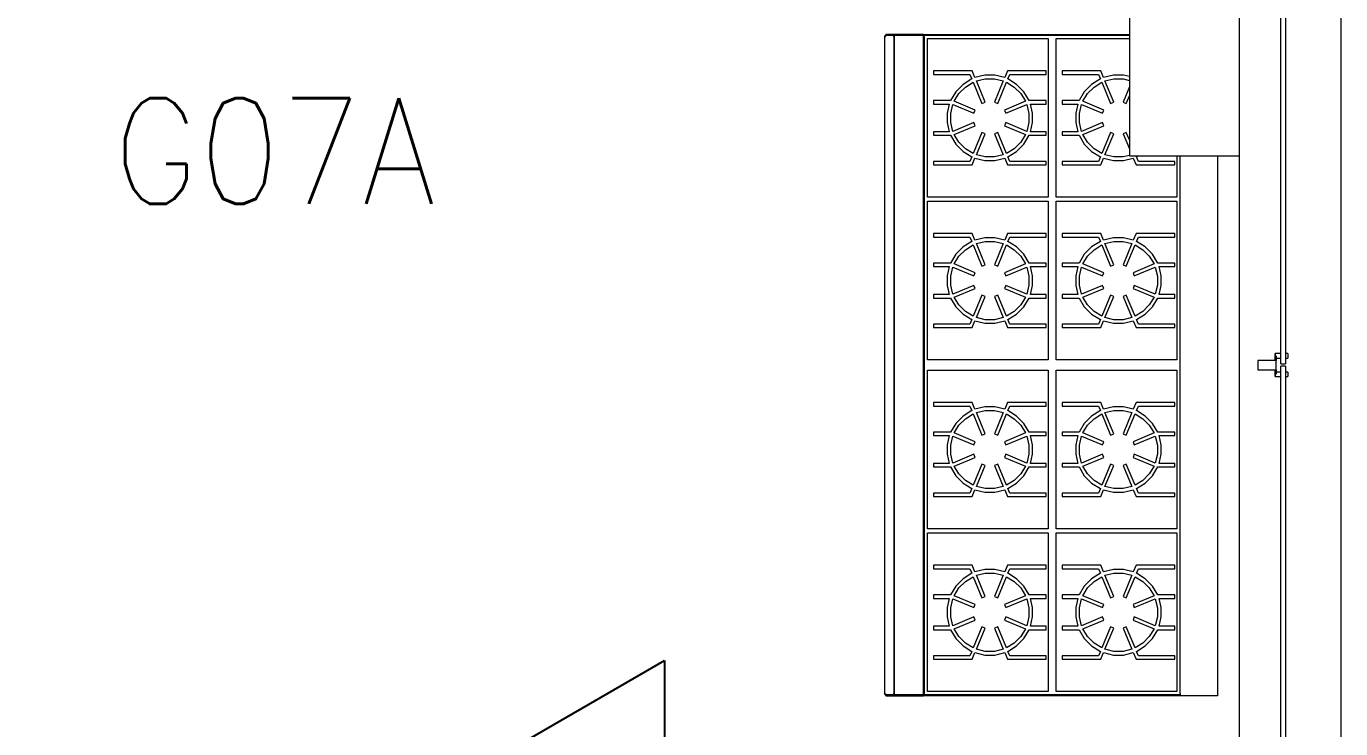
# Model space of a CAD drawing. Header units: inches. Extents: x -460 to 10305, y -938 to 5356.
# Drawn here: x 576.2 to 719.3, y 323.4 to 399.9 of the extents above; entities that cross this region are included whole.
import ezdxf
from ezdxf.enums import TextEntityAlignment as Align

# ---------------------------------------------------------------- set-up
doc = ezdxf.new("R2010")
doc.units = ezdxf.units.IN
doc.header["$MEASUREMENT"] = 0
doc.set_wipeout_variables(frame=1)
doc.layers.add('01-0263-G-DWG-BFP-ARCH$0$SP-CASE', color=11, linetype='Continuous', lineweight=13)
for name, color, linetype in [('01-0263-G-DWG-BFP-ARCH$0$SP-RMNO', 7, 'Continuous'), ('01-0263-G-DWG-BFP-ARCH$0$SP-ROOM', 7, 'Continuous'), ('T-Comm-E', 1, 'Continuous')]:
    doc.layers.add(name, color=color, linetype=linetype)
doc.layers.get('01-0263-G-DWG-BFP-ARCH$0$SP-ROOM').off()
doc.styles.add('01-0263-G-DWG-BFP-ARCH$0$ROMANS', font='ROMANS.shx', dxfattribs={"width": 0.9})
doc.styles.add('3-32', font='SIMPLEX.shx', dxfattribs={"height": 9})

# ---------------------------------------------------------------- blocks, each defined once
blk = doc.blocks.new('01-0263-G-DWG-BFP-ARCH$0$FMGRM1')
at = {"style": '01-0263-G-DWG-BFP-ARCH$0$ROMANS', "width": 0.9}
for tag, p in [('RMAREA', (0, -0.2836)), ('DATA1', (0, -0.443)), ('DATA2', (0, -0.6024)), ('DATA3', (0, -0.7618)), ('DATA4', (0, -0.9213)), ('DATA5', (0, -1.0807))]:
    blk.add_attdef(tag, text='', height=0.1172, dxfattribs=at).set_placement(p, align=Align.CENTER)
at = {"linetype": 'Continuous'}
blk.add_wipeout([(-0.375, -0.125), (0.375, -0.125), (0.375, 0.125), (-0.375, 0.125)], dxfattribs=at)
at = {"layer": '01-0263-G-DWG-BFP-ARCH$0$SP-RMNO', "style": '01-0263-G-DWG-BFP-ARCH$0$ROMANS', "width": 0.9}
blk.add_attdef('RMNUMB', text='', height=0.16, dxfattribs=at).set_placement((0, 0), align=Align.MIDDLE)
blk = doc.blocks.new('01-0263-G-DWG-BFP-ARCH', base_point=(1295.16, 1352.86))
at = {"layer": '01-0263-G-DWG-BFP-ARCH$0$SP-CASE'}
for p, q in [((2014.2, 1835), (2014.2, 1590.25)), ((2007.69, 1712.75), (2007.69, 1757.5)), ((2008.19, 1757.5), (2008.19, 1712.75)), ((1991.2, 1750.43), (1991.2, 1735.43)), ((2003.2, 1735.43), (2003.2, 1750.43)), ((1964.54, 1748.39), (1964.54, 1676.85)), ((1964.68, 1748.62), (1964.68, 1748.53)), ((1965.54, 1748.62), (1964.68, 1748.62)), ((1965.54, 1748.53), (1964.68, 1748.53)), ((1965.54, 1748.53), (1964.68, 1748.53)), ((1965.54, 1748.53), (1965.54, 1748.62)), ((1965.54, 1748.53), (1965.54, 1748.53)), ((1965.54, 1748.39), (1965.54, 1748.53)), ((1965.54, 1748.39), (1965.54, 1676.85)), ((1968.78, 1748.62), (1965.6, 1748.62)), ((1965.6, 1748.62), (1965.6, 1748.53)), ((1968.78, 1748.53), (1965.6, 1748.53)), ((1968.78, 1748.53), (1965.6, 1748.53)), ((1965.6, 1748.53), (1965.6, 1748.39)), ((1965.6, 1748.39), (1965.6, 1676.85)), ((1968.78, 1748.53), (1968.78, 1748.62)), ((1968.78, 1748.62), (1968.84, 1748.62)), ((1968.78, 1748.39), (1968.78, 1748.53)), ((1968.78, 1676.85), (1968.78, 1748.39)), ((1968.84, 1748.62), (1991.2, 1748.62)), ((1968.84, 1748.53), (1968.84, 1748.62)), ((1991.2, 1748.53), (1968.84, 1748.53)), ((1968.84, 1748.39), (1968.84, 1748.53)), ((1991.2, 1748.53), (1968.84, 1748.53)), ((1968.84, 1748.39), (1968.84, 1676.85)), ((1969.21, 1748.18), (1982.35, 1748.18)), ((1969.21, 1730.91), (1969.21, 1748.18)), ((1982.35, 1748.18), (1982.35, 1730.91)), ((1983.21, 1730.91), (1983.21, 1748.18)), ((1983.21, 1748.18), (1991.2, 1748.18)), ((1974.08, 1744.66), (1969.87, 1744.66)), ((1969.87, 1744.66), (1969.87, 1744.29)), ((1974.38, 1743.94), (1974.08, 1744.66)), ((1977.92, 1744.66), (1977.62, 1743.94)), ((1982.13, 1744.66), (1977.92, 1744.66)), ((1982.13, 1744.29), (1982.13, 1744.66)), ((1988.08, 1744.66), (1983.87, 1744.66)), ((1983.87, 1744.66), (1983.87, 1744.29)), ((1988.38, 1743.94), (1988.08, 1744.66)), ((1969.87, 1744.29), (1973.83, 1744.29)), ((1973.08, 1743.2), (1972.29, 1742.4)), ((1974.04, 1743.79), (1973.08, 1743.2)), ((1973.35, 1742.9), (1974.19, 1743.42)), ((1973.83, 1744.29), (1974.04, 1743.79)), ((1974.19, 1743.42), (1975.14, 1741.13)), ((1975.45, 1744.19), (1974.38, 1743.94)), ((1974.54, 1743.57), (1975.5, 1743.8)), ((1975.49, 1741.27), (1974.54, 1743.57)), ((1976.55, 1744.19), (1975.45, 1744.19)), ((1975.5, 1743.8), (1976.5, 1743.8)), ((1976.5, 1743.8), (1977.46, 1743.57)), ((1977.46, 1743.57), (1976.51, 1741.27)), ((1977.62, 1743.94), (1976.55, 1744.19)), ((1976.86, 1741.13), (1977.81, 1743.42)), ((1977.81, 1743.42), (1978.66, 1742.9)), ((1977.96, 1743.79), (1978.17, 1744.29)), ((1978.92, 1743.2), (1977.96, 1743.79)), ((1978.17, 1744.29), (1982.13, 1744.29)), ((1979.71, 1742.4), (1978.92, 1743.2)), ((1983.87, 1744.29), (1987.83, 1744.29)), ((1987.08, 1743.2), (1986.29, 1742.4)), ((1988.04, 1743.79), (1987.08, 1743.2)), ((1987.35, 1742.9), (1988.19, 1743.42)), ((1987.83, 1744.29), (1988.04, 1743.79)), ((1988.19, 1743.42), (1989.14, 1741.13)), ((1989.45, 1744.19), (1988.38, 1743.94)), ((1988.54, 1743.57), (1989.5, 1743.8)), ((1989.49, 1741.27), (1988.54, 1743.57)), ((1990.55, 1744.19), (1989.45, 1744.19)), ((1989.5, 1743.8), (1990.5, 1743.8)), ((1990.5, 1743.8), (1991.2, 1743.63)), ((1991.2, 1744.04), (1990.55, 1744.19)), ((1972.29, 1742.4), (1971.72, 1741.44)), ((1972.12, 1741.36), (1972.64, 1742.2)), ((1972.64, 1742.2), (1973.35, 1742.9)), ((1978.66, 1742.9), (1979.36, 1742.2)), ((1979.36, 1742.2), (1979.88, 1741.36)), ((1980.28, 1741.44), (1979.71, 1742.4)), ((1986.29, 1742.4), (1985.72, 1741.44)), ((1986.12, 1741.36), (1986.64, 1742.2)), ((1986.64, 1742.2), (1987.35, 1742.9)), ((1991.2, 1742.92), (1990.51, 1741.27)), ((1990.86, 1741.13), (1991.2, 1741.94)), ((1971.72, 1741.44), (1969.87, 1741.44)), ((1969.87, 1741.44), (1969.87, 1741.06)), ((1969.87, 1741.06), (1971.57, 1741.06)), ((1971.57, 1741.06), (1971.35, 1740.06)), ((1971.75, 1740.04), (1971.98, 1741.01)), ((1971.98, 1741.01), (1974.27, 1740.06)), ((1974.41, 1740.4), (1972.12, 1741.36)), ((1974.27, 1740.06), (1974.41, 1740.4)), ((1975.14, 1741.13), (1975.49, 1741.27)), ((1976.51, 1741.27), (1976.86, 1741.13)), ((1979.88, 1741.36), (1977.59, 1740.4)), ((1977.59, 1740.4), (1977.73, 1740.06)), ((1977.73, 1740.06), (1980.02, 1741.01)), ((1980.02, 1741.01), (1980.25, 1740.04)), ((1982.13, 1741.44), (1980.28, 1741.44)), ((1980.65, 1740.06), (1980.43, 1741.06)), ((1980.43, 1741.06), (1982.13, 1741.06)), ((1982.13, 1741.06), (1982.13, 1741.44)), ((1985.72, 1741.44), (1983.87, 1741.44)), ((1983.87, 1741.44), (1983.87, 1741.06)), ((1983.87, 1741.06), (1985.57, 1741.06)), ((1985.57, 1741.06), (1985.35, 1740.06)), ((1985.75, 1740.04), (1985.98, 1741.01)), ((1985.98, 1741.01), (1988.27, 1740.06)), ((1988.41, 1740.4), (1986.12, 1741.36)), ((1988.27, 1740.06), (1988.41, 1740.4)), ((1989.14, 1741.13), (1989.49, 1741.27)), ((1990.51, 1741.27), (1990.86, 1741.13)), ((1971.35, 1740.06), (1971.35, 1739.03)), ((1971.35, 1739.03), (1971.57, 1738.03)), ((1971.75, 1739.05), (1971.75, 1740.04)), ((1971.98, 1738.08), (1971.75, 1739.05)), ((1974.27, 1739.03), (1971.98, 1738.08)), ((1974.41, 1738.68), (1974.27, 1739.03)), ((1977.73, 1739.03), (1977.59, 1738.68)), ((1980.02, 1738.08), (1977.73, 1739.03)), ((1980.25, 1739.05), (1980.02, 1738.08)), ((1980.25, 1740.04), (1980.25, 1739.05)), ((1980.43, 1738.03), (1980.65, 1739.03)), ((1980.65, 1739.03), (1980.65, 1740.06)), ((1985.35, 1740.06), (1985.35, 1739.03)), ((1985.35, 1739.03), (1985.57, 1738.03)), ((1985.75, 1739.05), (1985.75, 1740.04)), ((1985.98, 1738.08), (1985.75, 1739.05)), ((1988.27, 1739.03), (1985.98, 1738.08)), ((1988.41, 1738.68), (1988.27, 1739.03)), ((1971.57, 1738.03), (1969.87, 1738.03)), ((1969.87, 1738.03), (1969.87, 1737.65)), ((1969.87, 1737.65), (1971.72, 1737.65)), ((1971.72, 1737.65), (1972.29, 1736.69)), ((1972.12, 1737.73), (1974.41, 1738.68)), ((1972.64, 1736.89), (1972.12, 1737.73)), ((1975.14, 1737.96), (1974.19, 1735.66)), ((1974.54, 1735.52), (1975.49, 1737.82)), ((1975.49, 1737.82), (1975.14, 1737.96)), ((1976.86, 1737.96), (1976.51, 1737.82)), ((1976.51, 1737.82), (1977.46, 1735.52)), ((1977.81, 1735.66), (1976.86, 1737.96)), ((1977.59, 1738.68), (1979.88, 1737.73)), ((1979.88, 1737.73), (1979.36, 1736.89)), ((1979.71, 1736.69), (1980.28, 1737.65)), ((1980.28, 1737.65), (1982.13, 1737.65)), ((1982.13, 1738.03), (1980.43, 1738.03)), ((1982.13, 1737.65), (1982.13, 1738.03)), ((1985.57, 1738.03), (1983.87, 1738.03)), ((1983.87, 1738.03), (1983.87, 1737.65)), ((1983.87, 1737.65), (1985.72, 1737.65)), ((1985.72, 1737.65), (1986.29, 1736.69)), ((1986.12, 1737.73), (1988.41, 1738.68)), ((1986.64, 1736.89), (1986.12, 1737.73)), ((1989.14, 1737.96), (1988.19, 1735.66)), ((1988.54, 1735.52), (1989.49, 1737.82)), ((1989.49, 1737.82), (1989.14, 1737.96)), ((1990.86, 1737.96), (1990.51, 1737.82)), ((1990.51, 1737.82), (1991.2, 1736.17)), ((1991.2, 1737.15), (1990.86, 1737.96)), ((1972.29, 1736.69), (1973.08, 1735.89)), ((1973.35, 1736.19), (1972.64, 1736.89)), ((1974.19, 1735.66), (1973.35, 1736.19)), ((1978.66, 1736.19), (1977.81, 1735.66)), ((1979.36, 1736.89), (1978.66, 1736.19)), ((1978.92, 1735.89), (1979.71, 1736.69)), ((1986.29, 1736.69), (1987.08, 1735.89)), ((1987.35, 1736.19), (1986.64, 1736.89)), ((1988.19, 1735.66), (1987.35, 1736.19)), ((1973.83, 1734.8), (1969.87, 1734.8)), ((1969.87, 1734.8), (1969.87, 1734.43)), ((1973.08, 1735.89), (1974.04, 1735.3)), ((1974.04, 1735.3), (1973.83, 1734.8)), ((1974.08, 1734.43), (1974.38, 1735.15)), ((1974.38, 1735.15), (1975.45, 1734.9)), ((1975.5, 1735.29), (1974.54, 1735.52)), ((1975.45, 1734.9), (1976.55, 1734.9)), ((1976.5, 1735.29), (1975.5, 1735.29)), ((1977.46, 1735.52), (1976.5, 1735.29)), ((1976.55, 1734.9), (1977.62, 1735.15)), ((1977.62, 1735.15), (1977.92, 1734.43)), ((1977.96, 1735.3), (1978.92, 1735.89)), ((1978.17, 1734.8), (1977.96, 1735.3)), ((1982.13, 1734.8), (1978.17, 1734.8)), ((1982.13, 1734.43), (1982.13, 1734.8)), ((1987.83, 1734.8), (1983.87, 1734.8)), ((1983.87, 1734.8), (1983.87, 1734.43)), ((1987.08, 1735.89), (1988.04, 1735.3)), ((1988.04, 1735.3), (1987.83, 1734.8)), ((1988.08, 1734.43), (1988.38, 1735.15)), ((1988.38, 1735.15), (1989.45, 1734.9)), ((1989.5, 1735.29), (1988.54, 1735.52)), ((1989.45, 1734.9), (1990.55, 1734.9)), ((1990.5, 1735.29), (1989.5, 1735.29)), ((1991.2, 1735.46), (1990.5, 1735.29)), ((1990.55, 1734.9), (1991.62, 1735.15)), ((1991.2, 1735.43), (2003.2, 1735.43)), ((1991.62, 1735.15), (1991.92, 1734.43)), ((1991.96, 1735.3), (1992.18, 1735.43)), ((1992.17, 1734.8), (1991.96, 1735.3)), ((1996.13, 1734.8), (1992.17, 1734.8)), ((1996.13, 1734.43), (1996.13, 1734.8)), ((1996.35, 1735.43), (1996.35, 1730.91)), ((1996.73, 1676.85), (1996.73, 1735.43)), ((2000.79, 1735.43), (2000.79, 1676.62)), ((2003.13, 1735.43), (2003.13, 1712.62)), ((2003.2, 1712.62), (2003.2, 1735.43)), ((1969.87, 1734.43), (1974.08, 1734.43)), ((1977.92, 1734.43), (1982.13, 1734.43)), ((1983.87, 1734.43), (1988.08, 1734.43)), ((1991.92, 1734.43), (1996.13, 1734.43)), ((1982.35, 1730.91), (1969.21, 1730.91)), ((1969.21, 1713.19), (1969.21, 1730.47)), ((1969.21, 1730.47), (1982.35, 1730.47)), ((1982.35, 1730.47), (1982.35, 1713.19)), ((1996.35, 1730.91), (1983.21, 1730.91)), ((1983.21, 1713.19), (1983.21, 1730.47)), ((1983.21, 1730.47), (1996.35, 1730.47)), ((1996.35, 1730.47), (1996.35, 1713.19)), ((1974.08, 1726.94), (1969.87, 1726.94)), ((1969.87, 1726.94), (1969.87, 1726.57)), ((1969.87, 1726.57), (1973.83, 1726.57)), ((1974.04, 1726.08), (1973.08, 1725.49)), ((1973.83, 1726.57), (1974.04, 1726.08)), ((1974.38, 1726.22), (1974.08, 1726.94)), ((1975.45, 1726.47), (1974.38, 1726.22)), ((1974.54, 1725.85), (1975.5, 1726.08)), ((1976.55, 1726.47), (1975.45, 1726.47)), ((1975.5, 1726.08), (1976.5, 1726.08)), ((1976.5, 1726.08), (1977.46, 1725.85)), ((1977.62, 1726.22), (1976.55, 1726.47)), ((1977.92, 1726.94), (1977.62, 1726.22)), ((1982.13, 1726.94), (1977.92, 1726.94)), ((1977.96, 1726.08), (1978.17, 1726.57)), ((1978.92, 1725.49), (1977.96, 1726.08)), ((1978.17, 1726.57), (1982.13, 1726.57)), ((1982.13, 1726.57), (1982.13, 1726.94)), ((1988.08, 1726.94), (1983.87, 1726.94)), ((1983.87, 1726.94), (1983.87, 1726.57)), ((1983.87, 1726.57), (1987.83, 1726.57)), ((1988.04, 1726.08), (1987.08, 1725.49)), ((1987.83, 1726.57), (1988.04, 1726.08)), ((1988.38, 1726.22), (1988.08, 1726.94)), ((1989.45, 1726.47), (1988.38, 1726.22)), ((1988.54, 1725.85), (1989.5, 1726.08)), ((1990.55, 1726.47), (1989.45, 1726.47)), ((1989.5, 1726.08), (1990.5, 1726.08)), ((1990.5, 1726.08), (1991.46, 1725.85)), ((1991.62, 1726.22), (1990.55, 1726.47)), ((1991.92, 1726.94), (1991.62, 1726.22)), ((1996.13, 1726.94), (1991.92, 1726.94)), ((1991.96, 1726.08), (1992.17, 1726.57)), ((1992.92, 1725.49), (1991.96, 1726.08)), ((1992.17, 1726.57), (1996.13, 1726.57)), ((1996.13, 1726.57), (1996.13, 1726.94)), ((1972.29, 1724.69), (1971.72, 1723.72)), ((1972.12, 1723.64), (1972.64, 1724.48)), ((1973.08, 1725.49), (1972.29, 1724.69)), ((1972.64, 1724.48), (1973.35, 1725.18)), ((1973.35, 1725.18), (1974.19, 1725.71)), ((1974.19, 1725.71), (1975.14, 1723.41)), ((1975.49, 1723.56), (1974.54, 1725.85)), ((1977.46, 1725.85), (1976.51, 1723.56)), ((1976.86, 1723.41), (1977.81, 1725.71)), ((1977.81, 1725.71), (1978.66, 1725.18)), ((1978.66, 1725.18), (1979.36, 1724.48)), ((1979.71, 1724.69), (1978.92, 1725.49)), ((1979.36, 1724.48), (1979.88, 1723.64)), ((1980.28, 1723.72), (1979.71, 1724.69)), ((1986.29, 1724.69), (1985.72, 1723.72)), ((1986.12, 1723.64), (1986.64, 1724.48)), ((1987.08, 1725.49), (1986.29, 1724.69)), ((1986.64, 1724.48), (1987.35, 1725.18)), ((1987.35, 1725.18), (1988.19, 1725.71)), ((1988.19, 1725.71), (1989.14, 1723.41)), ((1989.49, 1723.56), (1988.54, 1725.85)), ((1991.46, 1725.85), (1990.51, 1723.56)), ((1990.86, 1723.41), (1991.81, 1725.71)), ((1991.81, 1725.71), (1992.66, 1725.18)), ((1992.66, 1725.18), (1993.36, 1724.48)), ((1993.71, 1724.69), (1992.92, 1725.49)), ((1993.36, 1724.48), (1993.88, 1723.64)), ((1994.28, 1723.72), (1993.71, 1724.69)), ((1971.72, 1723.72), (1969.87, 1723.72)), ((1969.87, 1723.72), (1969.87, 1723.35)), ((1969.87, 1723.35), (1971.57, 1723.35)), ((1971.57, 1723.35), (1971.35, 1722.34)), ((1971.75, 1722.32), (1971.98, 1723.29)), ((1971.98, 1723.29), (1974.27, 1722.34)), ((1974.41, 1722.69), (1972.12, 1723.64)), ((1975.14, 1723.41), (1975.49, 1723.56)), ((1976.51, 1723.56), (1976.86, 1723.41)), ((1979.88, 1723.64), (1977.59, 1722.69)), ((1977.73, 1722.34), (1980.02, 1723.29)), ((1980.02, 1723.29), (1980.25, 1722.32)), ((1982.13, 1723.72), (1980.28, 1723.72)), ((1980.65, 1722.34), (1980.43, 1723.35)), ((1980.43, 1723.35), (1982.13, 1723.35)), ((1982.13, 1723.35), (1982.13, 1723.72)), ((1985.72, 1723.72), (1983.87, 1723.72)), ((1983.87, 1723.72), (1983.87, 1723.35)), ((1983.87, 1723.35), (1985.57, 1723.35)), ((1985.57, 1723.35), (1985.35, 1722.34)), ((1985.75, 1722.32), (1985.98, 1723.29)), ((1985.98, 1723.29), (1988.27, 1722.34)), ((1988.41, 1722.69), (1986.12, 1723.64)), ((1989.14, 1723.41), (1989.49, 1723.56)), ((1990.51, 1723.56), (1990.86, 1723.41)), ((1993.88, 1723.64), (1991.59, 1722.69)), ((1991.73, 1722.34), (1994.02, 1723.29)), ((1994.02, 1723.29), (1994.25, 1722.32)), ((1996.13, 1723.72), (1994.28, 1723.72)), ((1994.65, 1722.34), (1994.43, 1723.35)), ((1994.43, 1723.35), (1996.13, 1723.35)), ((1996.13, 1723.35), (1996.13, 1723.72)), ((1971.35, 1722.34), (1971.35, 1721.31)), ((1971.75, 1721.33), (1971.75, 1722.32)), ((1974.27, 1722.34), (1974.41, 1722.69)), ((1977.59, 1722.69), (1977.73, 1722.34)), ((1980.25, 1722.32), (1980.25, 1721.33)), ((1980.65, 1721.31), (1980.65, 1722.34)), ((1985.35, 1722.34), (1985.35, 1721.31)), ((1985.75, 1721.33), (1985.75, 1722.32)), ((1988.27, 1722.34), (1988.41, 1722.69)), ((1991.59, 1722.69), (1991.73, 1722.34)), ((1994.25, 1722.32), (1994.25, 1721.33)), ((1994.65, 1721.31), (1994.65, 1722.34)), ((1971.57, 1720.31), (1969.87, 1720.31)), ((1969.87, 1720.31), (1969.87, 1719.93)), ((1971.35, 1721.31), (1971.57, 1720.31)), ((1971.98, 1720.36), (1971.75, 1721.33)), ((1974.27, 1721.31), (1971.98, 1720.36)), ((1972.12, 1720.02), (1974.41, 1720.97)), ((1975.14, 1720.24), (1974.19, 1717.95)), ((1974.41, 1720.97), (1974.27, 1721.31)), ((1975.49, 1720.1), (1975.14, 1720.24)), ((1976.86, 1720.24), (1976.51, 1720.1)), ((1977.81, 1717.95), (1976.86, 1720.24)), ((1977.73, 1721.31), (1977.59, 1720.97)), ((1977.59, 1720.97), (1979.88, 1720.02)), ((1980.02, 1720.36), (1977.73, 1721.31)), ((1980.25, 1721.33), (1980.02, 1720.36)), ((1980.43, 1720.31), (1980.65, 1721.31)), ((1982.13, 1720.31), (1980.43, 1720.31)), ((1982.13, 1719.93), (1982.13, 1720.31)), ((1985.57, 1720.31), (1983.87, 1720.31)), ((1983.87, 1720.31), (1983.87, 1719.93)), ((1985.35, 1721.31), (1985.57, 1720.31)), ((1985.98, 1720.36), (1985.75, 1721.33)), ((1988.27, 1721.31), (1985.98, 1720.36)), ((1986.12, 1720.02), (1988.41, 1720.97)), ((1989.14, 1720.24), (1988.19, 1717.95)), ((1988.41, 1720.97), (1988.27, 1721.31)), ((1989.49, 1720.1), (1989.14, 1720.24)), ((1990.86, 1720.24), (1990.51, 1720.1)), ((1991.81, 1717.95), (1990.86, 1720.24)), ((1991.73, 1721.31), (1991.59, 1720.97)), ((1991.59, 1720.97), (1993.88, 1720.02)), ((1994.02, 1720.36), (1991.73, 1721.31)), ((1994.25, 1721.33), (1994.02, 1720.36)), ((1994.43, 1720.31), (1994.65, 1721.31)), ((1996.13, 1720.31), (1994.43, 1720.31)), ((1996.13, 1719.93), (1996.13, 1720.31)), ((1969.87, 1719.93), (1971.72, 1719.93)), ((1971.72, 1719.93), (1972.29, 1718.97)), ((1972.64, 1719.17), (1972.12, 1720.02)), ((1972.29, 1718.97), (1973.08, 1718.17)), ((1973.35, 1718.47), (1972.64, 1719.17)), ((1974.54, 1717.8), (1975.49, 1720.1)), ((1976.51, 1720.1), (1977.46, 1717.8)), ((1979.36, 1719.17), (1978.66, 1718.47)), ((1978.92, 1718.17), (1979.71, 1718.97)), ((1979.88, 1720.02), (1979.36, 1719.17)), ((1979.71, 1718.97), (1980.28, 1719.93)), ((1980.28, 1719.93), (1982.13, 1719.93)), ((1983.87, 1719.93), (1985.72, 1719.93)), ((1985.72, 1719.93), (1986.29, 1718.97)), ((1986.64, 1719.17), (1986.12, 1720.02)), ((1986.29, 1718.97), (1987.08, 1718.17)), ((1987.35, 1718.47), (1986.64, 1719.17)), ((1988.54, 1717.8), (1989.49, 1720.1)), ((1990.51, 1720.1), (1991.46, 1717.8)), ((1993.36, 1719.17), (1992.66, 1718.47)), ((1992.92, 1718.17), (1993.71, 1718.97)), ((1993.88, 1720.02), (1993.36, 1719.17)), ((1993.71, 1718.97), (1994.28, 1719.93)), ((1994.28, 1719.93), (1996.13, 1719.93)), ((1973.08, 1718.17), (1974.04, 1717.58)), ((1974.19, 1717.95), (1973.35, 1718.47)), ((1974.04, 1717.58), (1973.83, 1717.08)), ((1974.08, 1716.71), (1974.38, 1717.43)), ((1974.38, 1717.43), (1975.45, 1717.18)), ((1975.5, 1717.57), (1974.54, 1717.8)), ((1976.5, 1717.57), (1975.5, 1717.57)), ((1977.46, 1717.8), (1976.5, 1717.57)), ((1976.55, 1717.18), (1977.62, 1717.43)), ((1977.62, 1717.43), (1977.92, 1716.71)), ((1978.66, 1718.47), (1977.81, 1717.95)), ((1977.96, 1717.58), (1978.92, 1718.17)), ((1978.17, 1717.08), (1977.96, 1717.58)), ((1987.08, 1718.17), (1988.04, 1717.58)), ((1988.19, 1717.95), (1987.35, 1718.47)), ((1988.04, 1717.58), (1987.83, 1717.08)), ((1988.08, 1716.71), (1988.38, 1717.43)), ((1988.38, 1717.43), (1989.45, 1717.18)), ((1989.5, 1717.57), (1988.54, 1717.8)), ((1990.5, 1717.57), (1989.5, 1717.57)), ((1991.46, 1717.8), (1990.5, 1717.57)), ((1990.55, 1717.18), (1991.62, 1717.43)), ((1991.62, 1717.43), (1991.92, 1716.71)), ((1992.66, 1718.47), (1991.81, 1717.95)), ((1991.96, 1717.58), (1992.92, 1718.17)), ((1992.17, 1717.08), (1991.96, 1717.58)), ((1973.83, 1717.08), (1969.87, 1717.08)), ((1969.87, 1717.08), (1969.87, 1716.71)), ((1969.87, 1716.71), (1974.08, 1716.71)), ((1975.45, 1717.18), (1976.55, 1717.18)), ((1977.92, 1716.71), (1982.13, 1716.71)), ((1982.13, 1717.08), (1978.17, 1717.08)), ((1982.13, 1716.71), (1982.13, 1717.08)), ((1987.83, 1717.08), (1983.87, 1717.08)), ((1983.87, 1717.08), (1983.87, 1716.71)), ((1983.87, 1716.71), (1988.08, 1716.71)), ((1989.45, 1717.18), (1990.55, 1717.18)), ((1991.92, 1716.71), (1996.13, 1716.71)), ((1996.13, 1717.08), (1992.17, 1717.08)), ((1996.13, 1716.71), (1996.13, 1717.08)), ((1982.35, 1713.19), (1969.21, 1713.19)), ((1996.35, 1713.19), (1983.21, 1713.19)), ((2005.19, 1713.12), (2005.19, 1712.12)), ((2007.19, 1713.12), (2005.19, 1713.12)), ((2007.19, 1713.87), (2007.06, 1713.87)), ((2007.19, 1713.87), (2007.06, 1713.87)), ((2007.06, 1713.62), (2007.06, 1713.87)), ((2007.06, 1713.87), (2007.06, 1713.69)), ((2007.06, 1713.69), (2007.06, 1713.87)), ((2007.06, 1713.87), (2007.06, 1713.69)), ((2007.06, 1713.12), (2007.06, 1713.62)), ((2007.69, 1713.87), (2007.19, 1713.87)), ((2007.19, 1713.62), (2007.19, 1713.12)), ((2007.19, 1713.37), (2007.69, 1713.37)), ((2007.19, 1712.12), (2007.19, 1713.12)), ((2008.44, 1713.87), (2008.19, 1713.87)), ((2008.19, 1713.37), (2008.44, 1713.37)), ((2008.44, 1713.87), (2008.44, 1713.37)), ((1969.21, 1694.78), (1969.21, 1712.06)), ((1969.21, 1712.06), (1982.35, 1712.06)), ((1982.35, 1712.06), (1982.35, 1694.78)), ((1983.21, 1712.06), (1996.35, 1712.06)), ((1983.21, 1694.78), (1983.21, 1712.06)), ((1996.35, 1712.06), (1996.35, 1694.78)), ((2003.13, 1712.62), (2003.2, 1712.62)), ((2003.2, 1712.62), (2003.13, 1712.62)), ((2003.13, 1712.62), (2003.13, 1670.62)), ((2003.2, 1670.62), (2003.2, 1712.62)), ((2005.19, 1712.12), (2007.19, 1712.12)), ((2007.06, 1711.62), (2007.06, 1712.12)), ((2007.06, 1711.62), (2007.06, 1711.38)), ((2007.06, 1711.38), (2007.06, 1711.62)), ((2007.06, 1711.62), (2007.06, 1711.38)), ((2007.06, 1711.38), (2007.06, 1711.62)), ((2007.19, 1712.12), (2007.19, 1711.62)), ((2007.69, 1711.87), (2007.19, 1711.87)), ((2007.69, 1712.75), (2008.19, 1712.75)), ((2007.69, 1667.75), (2007.69, 1712.5)), ((2008.19, 1712.5), (2007.69, 1712.5)), ((2008.19, 1712.5), (2008.19, 1667.75)), ((2008.44, 1711.87), (2008.19, 1711.87)), ((2008.44, 1711.87), (2008.44, 1711.37)), ((2007.06, 1711.37), (2007.19, 1711.37)), ((2007.06, 1711.37), (2007.19, 1711.37)), ((2007.19, 1711.37), (2007.69, 1711.37)), ((2008.19, 1711.37), (2008.44, 1711.37)), ((1974.08, 1708.54), (1969.87, 1708.54)), ((1969.87, 1708.54), (1969.87, 1708.16)), ((1969.87, 1708.16), (1973.83, 1708.16)), ((1974.04, 1707.67), (1973.08, 1707.08)), ((1973.35, 1706.78), (1974.19, 1707.3)), ((1973.83, 1708.16), (1974.04, 1707.67)), ((1974.38, 1707.81), (1974.08, 1708.54)), ((1974.19, 1707.3), (1975.14, 1705.01)), ((1975.45, 1708.07), (1974.38, 1707.81)), ((1974.54, 1707.45), (1975.5, 1707.67)), ((1975.49, 1705.15), (1974.54, 1707.45)), ((1976.55, 1708.07), (1975.45, 1708.07)), ((1975.5, 1707.67), (1976.5, 1707.67)), ((1976.5, 1707.67), (1977.46, 1707.45)), ((1977.46, 1707.45), (1976.51, 1705.15)), ((1977.62, 1707.81), (1976.55, 1708.07)), ((1976.86, 1705.01), (1977.81, 1707.3)), ((1977.92, 1708.54), (1977.62, 1707.81)), ((1977.81, 1707.3), (1978.66, 1706.78)), ((1982.13, 1708.54), (1977.92, 1708.54)), ((1977.96, 1707.67), (1978.17, 1708.16)), ((1978.92, 1707.08), (1977.96, 1707.67)), ((1978.17, 1708.16), (1982.13, 1708.16)), ((1982.13, 1708.16), (1982.13, 1708.54)), ((1988.08, 1708.54), (1983.87, 1708.54)), ((1983.87, 1708.54), (1983.87, 1708.16)), ((1983.87, 1708.16), (1987.83, 1708.16)), ((1988.04, 1707.67), (1987.08, 1707.08)), ((1987.35, 1706.78), (1988.19, 1707.3)), ((1987.83, 1708.16), (1988.04, 1707.67)), ((1988.38, 1707.81), (1988.08, 1708.54)), ((1988.19, 1707.3), (1989.14, 1705.01)), ((1989.45, 1708.07), (1988.38, 1707.81)), ((1988.54, 1707.45), (1989.5, 1707.67)), ((1989.49, 1705.15), (1988.54, 1707.45)), ((1990.55, 1708.07), (1989.45, 1708.07)), ((1989.5, 1707.67), (1990.5, 1707.67)), ((1990.5, 1707.67), (1991.46, 1707.45)), ((1991.46, 1707.45), (1990.51, 1705.15)), ((1991.62, 1707.81), (1990.55, 1708.07)), ((1990.86, 1705.01), (1991.81, 1707.3)), ((1991.92, 1708.54), (1991.62, 1707.81)), ((1991.81, 1707.3), (1992.66, 1706.78)), ((1996.13, 1708.54), (1991.92, 1708.54)), ((1991.96, 1707.67), (1992.17, 1708.16)), ((1992.92, 1707.08), (1991.96, 1707.67)), ((1992.17, 1708.16), (1996.13, 1708.16)), ((1996.13, 1708.16), (1996.13, 1708.54)), ((1972.29, 1706.28), (1971.72, 1705.32)), ((1972.12, 1705.23), (1972.64, 1706.08)), ((1973.08, 1707.08), (1972.29, 1706.28)), ((1972.64, 1706.08), (1973.35, 1706.78)), ((1978.66, 1706.78), (1979.36, 1706.08)), ((1979.71, 1706.28), (1978.92, 1707.08)), ((1979.36, 1706.08), (1979.88, 1705.23)), ((1980.28, 1705.32), (1979.71, 1706.28)), ((1986.29, 1706.28), (1985.72, 1705.32)), ((1986.12, 1705.23), (1986.64, 1706.08)), ((1987.08, 1707.08), (1986.29, 1706.28)), ((1986.64, 1706.08), (1987.35, 1706.78)), ((1992.66, 1706.78), (1993.36, 1706.08)), ((1993.71, 1706.28), (1992.92, 1707.08)), ((1993.36, 1706.08), (1993.88, 1705.23)), ((1994.28, 1705.32), (1993.71, 1706.28)), ((1971.72, 1705.32), (1969.87, 1705.32)), ((1969.87, 1705.32), (1969.87, 1704.94)), ((1969.87, 1704.94), (1971.57, 1704.94)), ((1971.57, 1704.94), (1971.35, 1703.94)), ((1971.75, 1703.92), (1971.98, 1704.89)), ((1971.98, 1704.89), (1974.27, 1703.94)), ((1974.41, 1704.28), (1972.12, 1705.23)), ((1975.14, 1705.01), (1975.49, 1705.15)), ((1976.51, 1705.15), (1976.86, 1705.01)), ((1979.88, 1705.23), (1977.59, 1704.28)), ((1977.73, 1703.94), (1980.02, 1704.89)), ((1980.02, 1704.89), (1980.25, 1703.92)), ((1982.13, 1705.32), (1980.28, 1705.32)), ((1980.65, 1703.94), (1980.43, 1704.94)), ((1980.43, 1704.94), (1982.13, 1704.94)), ((1982.13, 1704.94), (1982.13, 1705.32)), ((1985.72, 1705.32), (1983.87, 1705.32)), ((1983.87, 1705.32), (1983.87, 1704.94)), ((1983.87, 1704.94), (1985.57, 1704.94)), ((1985.57, 1704.94), (1985.35, 1703.94)), ((1985.75, 1703.92), (1985.98, 1704.89)), ((1985.98, 1704.89), (1988.27, 1703.94)), ((1988.41, 1704.28), (1986.12, 1705.23)), ((1989.14, 1705.01), (1989.49, 1705.15)), ((1990.51, 1705.15), (1990.86, 1705.01)), ((1993.88, 1705.23), (1991.59, 1704.28)), ((1991.73, 1703.94), (1994.02, 1704.89)), ((1994.02, 1704.89), (1994.25, 1703.92)), ((1996.13, 1705.32), (1994.28, 1705.32)), ((1994.65, 1703.94), (1994.43, 1704.94)), ((1994.43, 1704.94), (1996.13, 1704.94)), ((1996.13, 1704.94), (1996.13, 1705.32)), ((1971.35, 1703.94), (1971.35, 1702.91)), ((1971.75, 1702.92), (1971.75, 1703.92)), ((1974.27, 1703.94), (1974.41, 1704.28)), ((1977.59, 1704.28), (1977.73, 1703.94)), ((1980.25, 1703.92), (1980.25, 1702.92)), ((1980.65, 1702.91), (1980.65, 1703.94)), ((1985.35, 1703.94), (1985.35, 1702.91)), ((1985.75, 1702.92), (1985.75, 1703.92)), ((1988.27, 1703.94), (1988.41, 1704.28)), ((1991.59, 1704.28), (1991.73, 1703.94)), ((1994.25, 1703.92), (1994.25, 1702.92)), ((1994.65, 1702.91), (1994.65, 1703.94)), ((1971.57, 1701.9), (1969.87, 1701.9)), ((1969.87, 1701.9), (1969.87, 1701.53)), ((1971.35, 1702.91), (1971.57, 1701.9)), ((1971.98, 1701.96), (1971.75, 1702.92)), ((1974.27, 1702.91), (1971.98, 1701.96)), ((1972.12, 1701.61), (1974.41, 1702.56)), ((1972.64, 1700.77), (1972.12, 1701.61)), ((1975.14, 1701.84), (1974.19, 1699.54)), ((1974.41, 1702.56), (1974.27, 1702.91)), ((1974.54, 1699.4), (1975.49, 1701.69)), ((1975.49, 1701.69), (1975.14, 1701.84)), ((1976.86, 1701.84), (1976.51, 1701.69)), ((1976.51, 1701.69), (1977.46, 1699.4)), ((1977.81, 1699.54), (1976.86, 1701.84)), ((1977.73, 1702.91), (1977.59, 1702.56)), ((1977.59, 1702.56), (1979.88, 1701.61)), ((1980.02, 1701.96), (1977.73, 1702.91)), ((1979.88, 1701.61), (1979.36, 1700.77)), ((1980.25, 1702.92), (1980.02, 1701.96)), ((1980.43, 1701.9), (1980.65, 1702.91)), ((1982.13, 1701.9), (1980.43, 1701.9)), ((1982.13, 1701.53), (1982.13, 1701.9)), ((1985.57, 1701.9), (1983.87, 1701.9)), ((1983.87, 1701.9), (1983.87, 1701.53)), ((1985.35, 1702.91), (1985.57, 1701.9)), ((1985.98, 1701.96), (1985.75, 1702.92)), ((1988.27, 1702.91), (1985.98, 1701.96)), ((1986.12, 1701.61), (1988.41, 1702.56)), ((1986.64, 1700.77), (1986.12, 1701.61)), ((1989.14, 1701.84), (1988.19, 1699.54)), ((1988.41, 1702.56), (1988.27, 1702.91)), ((1988.54, 1699.4), (1989.49, 1701.69)), ((1989.49, 1701.69), (1989.14, 1701.84)), ((1990.86, 1701.84), (1990.51, 1701.69)), ((1990.51, 1701.69), (1991.46, 1699.4)), ((1991.81, 1699.54), (1990.86, 1701.84)), ((1991.73, 1702.91), (1991.59, 1702.56)), ((1991.59, 1702.56), (1993.88, 1701.61)), ((1994.02, 1701.96), (1991.73, 1702.91)), ((1993.88, 1701.61), (1993.36, 1700.77)), ((1994.25, 1702.92), (1994.02, 1701.96)), ((1994.43, 1701.9), (1994.65, 1702.91)), ((1996.13, 1701.9), (1994.43, 1701.9)), ((1996.13, 1701.53), (1996.13, 1701.9)), ((1969.87, 1701.53), (1971.72, 1701.53)), ((1971.72, 1701.53), (1972.29, 1700.56)), ((1972.29, 1700.56), (1973.08, 1699.76)), ((1973.35, 1700.06), (1972.64, 1700.77)), ((1979.36, 1700.77), (1978.66, 1700.06)), ((1978.92, 1699.76), (1979.71, 1700.56)), ((1979.71, 1700.56), (1980.28, 1701.53)), ((1980.28, 1701.53), (1982.13, 1701.53)), ((1983.87, 1701.53), (1985.72, 1701.53)), ((1985.72, 1701.53), (1986.29, 1700.56)), ((1986.29, 1700.56), (1987.08, 1699.76)), ((1987.35, 1700.06), (1986.64, 1700.77)), ((1993.36, 1700.77), (1992.66, 1700.06)), ((1992.92, 1699.76), (1993.71, 1700.56)), ((1993.71, 1700.56), (1994.28, 1701.53)), ((1994.28, 1701.53), (1996.13, 1701.53)), ((1973.08, 1699.76), (1974.04, 1699.17)), ((1974.19, 1699.54), (1973.35, 1700.06)), ((1974.04, 1699.17), (1973.83, 1698.68)), ((1974.08, 1698.3), (1974.38, 1699.03)), ((1974.38, 1699.03), (1975.45, 1698.77)), ((1975.5, 1699.17), (1974.54, 1699.4)), ((1975.45, 1698.77), (1976.55, 1698.77)), ((1976.5, 1699.17), (1975.5, 1699.17)), ((1977.46, 1699.4), (1976.5, 1699.17)), ((1976.55, 1698.77), (1977.62, 1699.03)), ((1977.62, 1699.03), (1977.92, 1698.3)), ((1978.66, 1700.06), (1977.81, 1699.54)), ((1977.96, 1699.17), (1978.92, 1699.76)), ((1978.17, 1698.68), (1977.96, 1699.17)), ((1987.08, 1699.76), (1988.04, 1699.17)), ((1988.19, 1699.54), (1987.35, 1700.06)), ((1988.04, 1699.17), (1987.83, 1698.68)), ((1988.08, 1698.3), (1988.38, 1699.03)), ((1988.38, 1699.03), (1989.45, 1698.77)), ((1989.5, 1699.17), (1988.54, 1699.4)), ((1989.45, 1698.77), (1990.55, 1698.77)), ((1990.5, 1699.17), (1989.5, 1699.17)), ((1991.46, 1699.4), (1990.5, 1699.17)), ((1990.55, 1698.77), (1991.62, 1699.03)), ((1991.62, 1699.03), (1991.92, 1698.3)), ((1992.66, 1700.06), (1991.81, 1699.54)), ((1991.96, 1699.17), (1992.92, 1699.76)), ((1992.17, 1698.68), (1991.96, 1699.17)), ((1973.83, 1698.68), (1969.87, 1698.68)), ((1969.87, 1698.68), (1969.87, 1698.3)), ((1969.87, 1698.3), (1974.08, 1698.3)), ((1977.92, 1698.3), (1982.13, 1698.3)), ((1982.13, 1698.68), (1978.17, 1698.68)), ((1982.13, 1698.3), (1982.13, 1698.68)), ((1987.83, 1698.68), (1983.87, 1698.68)), ((1983.87, 1698.68), (1983.87, 1698.3)), ((1983.87, 1698.3), (1988.08, 1698.3)), ((1991.92, 1698.3), (1996.13, 1698.3)), ((1996.13, 1698.68), (1992.17, 1698.68)), ((1996.13, 1698.3), (1996.13, 1698.68)), ((1982.35, 1694.78), (1969.21, 1694.78)), ((1996.35, 1694.78), (1983.21, 1694.78)), ((1969.21, 1677.06), (1969.21, 1694.34)), ((1969.21, 1694.34), (1982.35, 1694.34)), ((1982.35, 1694.34), (1982.35, 1677.06)), ((1983.21, 1677.06), (1983.21, 1694.34)), ((1983.21, 1694.34), (1996.35, 1694.34)), ((1996.35, 1694.34), (1996.35, 1677.06)), ((1974.08, 1690.82), (1969.87, 1690.82)), ((1969.87, 1690.82), (1969.87, 1690.45)), ((1969.87, 1690.45), (1973.83, 1690.45)), ((1973.83, 1690.45), (1974.04, 1689.95)), ((1974.38, 1690.1), (1974.08, 1690.82)), ((1975.45, 1690.35), (1974.38, 1690.1)), ((1976.55, 1690.35), (1975.45, 1690.35)), ((1977.62, 1690.1), (1976.55, 1690.35)), ((1977.92, 1690.82), (1977.62, 1690.1)), ((1982.13, 1690.82), (1977.92, 1690.82)), ((1977.96, 1689.95), (1978.17, 1690.45)), ((1978.17, 1690.45), (1982.13, 1690.45)), ((1982.13, 1690.45), (1982.13, 1690.82)), ((1988.08, 1690.82), (1983.87, 1690.82)), ((1983.87, 1690.82), (1983.87, 1690.45)), ((1983.87, 1690.45), (1987.83, 1690.45)), ((1987.83, 1690.45), (1988.04, 1689.95)), ((1988.38, 1690.1), (1988.08, 1690.82)), ((1989.45, 1690.35), (1988.38, 1690.1)), ((1990.55, 1690.35), (1989.45, 1690.35)), ((1991.62, 1690.1), (1990.55, 1690.35)), ((1991.92, 1690.82), (1991.62, 1690.1)), ((1996.13, 1690.82), (1991.92, 1690.82)), ((1991.96, 1689.95), (1992.17, 1690.45)), ((1992.17, 1690.45), (1996.13, 1690.45)), ((1996.13, 1690.45), (1996.13, 1690.82)), ((1973.08, 1689.36), (1972.29, 1688.56)), ((1972.64, 1688.36), (1973.35, 1689.06)), ((1974.04, 1689.95), (1973.08, 1689.36)), ((1973.35, 1689.06), (1974.19, 1689.58)), ((1974.19, 1689.58), (1975.14, 1687.29)), ((1974.54, 1689.73), (1975.5, 1689.96)), ((1975.49, 1687.43), (1974.54, 1689.73)), ((1975.5, 1689.96), (1976.5, 1689.96)), ((1976.5, 1689.96), (1977.46, 1689.73)), ((1977.46, 1689.73), (1976.51, 1687.43)), ((1976.86, 1687.29), (1977.81, 1689.58)), ((1977.81, 1689.58), (1978.66, 1689.06)), ((1978.92, 1689.36), (1977.96, 1689.95)), ((1978.66, 1689.06), (1979.36, 1688.36)), ((1979.71, 1688.56), (1978.92, 1689.36)), ((1987.08, 1689.36), (1986.29, 1688.56)), ((1986.64, 1688.36), (1987.35, 1689.06)), ((1988.04, 1689.95), (1987.08, 1689.36)), ((1987.35, 1689.06), (1988.19, 1689.58)), ((1988.19, 1689.58), (1989.14, 1687.29)), ((1988.54, 1689.73), (1989.5, 1689.96)), ((1989.49, 1687.43), (1988.54, 1689.73)), ((1989.5, 1689.96), (1990.5, 1689.96)), ((1990.5, 1689.96), (1991.46, 1689.73)), ((1991.46, 1689.73), (1990.51, 1687.43)), ((1990.86, 1687.29), (1991.81, 1689.58)), ((1991.81, 1689.58), (1992.66, 1689.06)), ((1992.92, 1689.36), (1991.96, 1689.95)), ((1992.66, 1689.06), (1993.36, 1688.36)), ((1993.71, 1688.56), (1992.92, 1689.36)), ((1971.72, 1687.6), (1969.87, 1687.6)), ((1969.87, 1687.6), (1969.87, 1687.22)), ((1972.29, 1688.56), (1971.72, 1687.6)), ((1972.12, 1687.51), (1972.64, 1688.36)), ((1974.41, 1686.56), (1972.12, 1687.51)), ((1975.14, 1687.29), (1975.49, 1687.43)), ((1976.51, 1687.43), (1976.86, 1687.29)), ((1979.88, 1687.51), (1977.59, 1686.56)), ((1979.36, 1688.36), (1979.88, 1687.51)), ((1980.28, 1687.6), (1979.71, 1688.56)), ((1982.13, 1687.6), (1980.28, 1687.6)), ((1982.13, 1687.22), (1982.13, 1687.6)), ((1985.72, 1687.6), (1983.87, 1687.6)), ((1983.87, 1687.6), (1983.87, 1687.22)), ((1986.29, 1688.56), (1985.72, 1687.6)), ((1986.12, 1687.51), (1986.64, 1688.36)), ((1988.41, 1686.56), (1986.12, 1687.51)), ((1989.14, 1687.29), (1989.49, 1687.43)), ((1990.51, 1687.43), (1990.86, 1687.29)), ((1993.88, 1687.51), (1991.59, 1686.56)), ((1993.36, 1688.36), (1993.88, 1687.51)), ((1994.28, 1687.6), (1993.71, 1688.56)), ((1996.13, 1687.6), (1994.28, 1687.6)), ((1996.13, 1687.22), (1996.13, 1687.6)), ((1969.87, 1687.22), (1971.57, 1687.22)), ((1971.57, 1687.22), (1971.35, 1686.22)), ((1971.35, 1686.22), (1971.35, 1685.19)), ((1971.75, 1686.2), (1971.98, 1687.17)), ((1971.75, 1685.21), (1971.75, 1686.2)), ((1971.98, 1687.17), (1974.27, 1686.22)), ((1974.27, 1686.22), (1974.41, 1686.56)), ((1977.59, 1686.56), (1977.73, 1686.22)), ((1977.73, 1686.22), (1980.02, 1687.17)), ((1980.02, 1687.17), (1980.25, 1686.2)), ((1980.25, 1686.2), (1980.25, 1685.21)), ((1980.65, 1686.22), (1980.43, 1687.22)), ((1980.43, 1687.22), (1982.13, 1687.22)), ((1980.65, 1685.19), (1980.65, 1686.22)), ((1983.87, 1687.22), (1985.57, 1687.22)), ((1985.57, 1687.22), (1985.35, 1686.22)), ((1985.35, 1686.22), (1985.35, 1685.19)), ((1985.75, 1686.2), (1985.98, 1687.17)), ((1985.75, 1685.21), (1985.75, 1686.2)), ((1985.98, 1687.17), (1988.27, 1686.22)), ((1988.27, 1686.22), (1988.41, 1686.56)), ((1991.59, 1686.56), (1991.73, 1686.22)), ((1991.73, 1686.22), (1994.02, 1687.17)), ((1994.02, 1687.17), (1994.25, 1686.2)), ((1994.25, 1686.2), (1994.25, 1685.21)), ((1994.65, 1686.22), (1994.43, 1687.22)), ((1994.43, 1687.22), (1996.13, 1687.22)), ((1994.65, 1685.19), (1994.65, 1686.22)), ((1971.35, 1685.19), (1971.57, 1684.18)), ((1971.98, 1684.24), (1971.75, 1685.21)), ((1974.27, 1685.19), (1971.98, 1684.24)), ((1972.12, 1683.89), (1974.41, 1684.84)), ((1974.41, 1684.84), (1974.27, 1685.19)), ((1977.73, 1685.19), (1977.59, 1684.84)), ((1977.59, 1684.84), (1979.88, 1683.89)), ((1980.02, 1684.24), (1977.73, 1685.19)), ((1980.25, 1685.21), (1980.02, 1684.24)), ((1980.43, 1684.18), (1980.65, 1685.19)), ((1985.35, 1685.19), (1985.57, 1684.18)), ((1985.98, 1684.24), (1985.75, 1685.21)), ((1988.27, 1685.19), (1985.98, 1684.24)), ((1986.12, 1683.89), (1988.41, 1684.84)), ((1988.41, 1684.84), (1988.27, 1685.19)), ((1991.73, 1685.19), (1991.59, 1684.84)), ((1991.59, 1684.84), (1993.88, 1683.89)), ((1994.02, 1684.24), (1991.73, 1685.19)), ((1994.25, 1685.21), (1994.02, 1684.24)), ((1994.43, 1684.18), (1994.65, 1685.19)), ((1971.57, 1684.18), (1969.87, 1684.18)), ((1969.87, 1684.18), (1969.87, 1683.81)), ((1969.87, 1683.81), (1971.72, 1683.81)), ((1971.72, 1683.81), (1972.29, 1682.84)), ((1972.64, 1683.05), (1972.12, 1683.89)), ((1973.35, 1682.34), (1972.64, 1683.05)), ((1975.14, 1684.12), (1974.19, 1681.82)), ((1974.54, 1681.68), (1975.49, 1683.97)), ((1975.49, 1683.97), (1975.14, 1684.12)), ((1976.86, 1684.12), (1976.51, 1683.97)), ((1976.51, 1683.97), (1977.46, 1681.68)), ((1977.81, 1681.82), (1976.86, 1684.12)), ((1979.36, 1683.05), (1978.66, 1682.34)), ((1979.88, 1683.89), (1979.36, 1683.05)), ((1979.71, 1682.84), (1980.28, 1683.81)), ((1980.28, 1683.81), (1982.13, 1683.81)), ((1982.13, 1684.18), (1980.43, 1684.18)), ((1982.13, 1683.81), (1982.13, 1684.18)), ((1985.57, 1684.18), (1983.87, 1684.18)), ((1983.87, 1684.18), (1983.87, 1683.81)), ((1983.87, 1683.81), (1985.72, 1683.81)), ((1985.72, 1683.81), (1986.29, 1682.84)), ((1986.64, 1683.05), (1986.12, 1683.89)), ((1987.35, 1682.34), (1986.64, 1683.05)), ((1989.14, 1684.12), (1988.19, 1681.82)), ((1988.54, 1681.68), (1989.49, 1683.97)), ((1989.49, 1683.97), (1989.14, 1684.12)), ((1990.86, 1684.12), (1990.51, 1683.97)), ((1990.51, 1683.97), (1991.46, 1681.68)), ((1991.81, 1681.82), (1990.86, 1684.12)), ((1993.36, 1683.05), (1992.66, 1682.34)), ((1993.88, 1683.89), (1993.36, 1683.05)), ((1993.71, 1682.84), (1994.28, 1683.81)), ((1994.28, 1683.81), (1996.13, 1683.81)), ((1996.13, 1684.18), (1994.43, 1684.18)), ((1996.13, 1683.81), (1996.13, 1684.18)), ((1972.29, 1682.84), (1973.08, 1682.04)), ((1973.08, 1682.04), (1974.04, 1681.45)), ((1974.19, 1681.82), (1973.35, 1682.34)), ((1975.5, 1681.45), (1974.54, 1681.68)), ((1977.46, 1681.68), (1976.5, 1681.45)), ((1978.66, 1682.34), (1977.81, 1681.82)), ((1977.96, 1681.45), (1978.92, 1682.04)), ((1978.92, 1682.04), (1979.71, 1682.84)), ((1986.29, 1682.84), (1987.08, 1682.04)), ((1987.08, 1682.04), (1988.04, 1681.45)), ((1988.19, 1681.82), (1987.35, 1682.34)), ((1989.5, 1681.45), (1988.54, 1681.68)), ((1991.46, 1681.68), (1990.5, 1681.45)), ((1992.66, 1682.34), (1991.81, 1681.82)), ((1991.96, 1681.45), (1992.92, 1682.04)), ((1992.92, 1682.04), (1993.71, 1682.84)), ((1973.83, 1680.96), (1969.87, 1680.96)), ((1969.87, 1680.96), (1969.87, 1680.58)), ((1969.87, 1680.58), (1974.08, 1680.58)), ((1974.04, 1681.45), (1973.83, 1680.96)), ((1974.08, 1680.58), (1974.38, 1681.31)), ((1974.38, 1681.31), (1975.45, 1681.05)), ((1975.45, 1681.05), (1976.55, 1681.05)), ((1976.5, 1681.45), (1975.5, 1681.45)), ((1976.55, 1681.05), (1977.62, 1681.31)), ((1977.62, 1681.31), (1977.92, 1680.58)), ((1977.92, 1680.58), (1982.13, 1680.58)), ((1978.17, 1680.96), (1977.96, 1681.45)), ((1982.13, 1680.96), (1978.17, 1680.96)), ((1982.13, 1680.58), (1982.13, 1680.96)), ((1987.83, 1680.96), (1983.87, 1680.96)), ((1983.87, 1680.96), (1983.87, 1680.58)), ((1983.87, 1680.58), (1988.08, 1680.58)), ((1988.04, 1681.45), (1987.83, 1680.96)), ((1988.08, 1680.58), (1988.38, 1681.31)), ((1988.38, 1681.31), (1989.45, 1681.05)), ((1989.45, 1681.05), (1990.55, 1681.05)), ((1990.5, 1681.45), (1989.5, 1681.45)), ((1990.55, 1681.05), (1991.62, 1681.31)), ((1991.62, 1681.31), (1991.92, 1680.58)), ((1991.92, 1680.58), (1996.13, 1680.58)), ((1992.17, 1680.96), (1991.96, 1681.45)), ((1996.13, 1680.96), (1992.17, 1680.96)), ((1996.13, 1680.58), (1996.13, 1680.96)), ((1964.68, 1676.71), (1965.54, 1676.71)), ((1964.68, 1676.71), (1964.68, 1676.62)), ((1965.54, 1676.71), (1964.68, 1676.71)), ((1964.68, 1676.62), (1965.54, 1676.62)), ((1965.54, 1676.71), (1965.54, 1676.85)), ((1965.54, 1676.71), (1965.54, 1676.72)), ((1965.54, 1676.62), (1965.54, 1676.71)), ((1965.6, 1676.85), (1965.6, 1676.71)), ((1965.6, 1676.71), (1968.78, 1676.71)), ((1968.78, 1676.71), (1965.6, 1676.71)), ((1965.6, 1676.71), (1965.6, 1676.62)), ((1965.6, 1676.62), (1968.78, 1676.62)), ((1968.78, 1676.71), (1968.78, 1676.85)), ((1968.78, 1676.62), (1968.78, 1676.71)), ((1968.84, 1676.62), (1968.78, 1676.62)), ((1968.84, 1676.71), (1968.84, 1676.85)), ((1968.84, 1676.71), (1996.73, 1676.71)), ((1968.84, 1676.62), (1968.84, 1676.71)), ((1996.73, 1676.71), (1968.84, 1676.71)), ((1996.73, 1676.62), (1968.84, 1676.62)), ((1982.35, 1677.06), (1969.21, 1677.06)), ((1996.35, 1677.06), (1983.21, 1677.06)), ((1996.73, 1676.85), (1996.73, 1676.71)), ((1996.73, 1676.71), (1996.73, 1676.62)), ((2000.79, 1676.62), (1996.73, 1676.62))]:
    blk.add_line(p, q, dxfattribs=at)
for points, knots in [([(1964.58, 1748.49), (1964.57, 1748.48), (1964.56, 1748.46), (1964.55, 1748.44), (1964.54, 1748.42), (1964.54, 1748.41), (1964.54, 1748.39)], [0, 0, 0, 0, 0.333333, 0.5, 0.666667, 1, 1, 1, 1]), ([(1964.54, 1676.85), (1964.54, 1676.84), (1964.54, 1676.83), (1964.55, 1676.8), (1964.56, 1676.78), (1964.57, 1676.77), (1964.58, 1676.76)], [0, 0, 0, 0, 0.333333, 0.5, 0.666667, 1, 1, 1, 1]), ([(1964.67, 1676.85), (1964.66, 1676.84), (1964.64, 1676.83), (1964.62, 1676.8), (1964.6, 1676.78), (1964.59, 1676.77), (1964.58, 1676.76)], [-1, -1, -1, -1, -0.666667, -0.5, -0.333333, 0, 0, 0, 0])]:
    blk.add_open_spline(points, degree=3, knots=knots, dxfattribs=at)
for points in [[(1964.65, 1748.53), (1964.64, 1748.53), (1964.62, 1748.52), (1964.6, 1748.51), (1964.59, 1748.5), (1964.58, 1748.49)], [(1964.58, 1748.49), (1964.59, 1748.47), (1964.62, 1748.44), (1964.65, 1748.41), (1964.67, 1748.39)], [(1964.57, 1676.77), (1964.58, 1676.76), (1964.59, 1676.75), (1964.59, 1676.74)], [(1964.58, 1676.76), (1964.59, 1676.75), (1964.6, 1676.74), (1964.62, 1676.73), (1964.64, 1676.72), (1964.65, 1676.72)]]:
    blk.add_open_spline(points, degree=3, dxfattribs=at)
at = {"layer": '01-0263-G-DWG-BFP-ARCH$0$SP-ROOM'}
ref = blk.add_blockref('01-0263-G-DWG-BFP-ARCH$0$FMGRM1', (1898.09, 1735.93), dxfattribs=dict(at, xscale=72, yscale=72, zscale=72))
ref.add_attrib('RMNUMB', 'G07A', dxfattribs={"layer": '01-0263-G-DWG-BFP-ARCH$0$SP-RMNO', "height": 11.52, "style": '01-0263-G-DWG-BFP-ARCH$0$ROMANS', "width": 0.9}).set_placement((1898.09, 1735.93), align=Align.MIDDLE)
blk = doc.blocks.new('DATA(3)')
for p, q in [((0, 0), (-10.5, 18.19)), ((-10.5, 18.19), (10.5, 18.19)), ((10.5, 18.19), (0, 0))]:
    blk.add_line(p, q)
at = {"insert": (8.78, 29.02), "char_height": 7, "width": 11.7808, "attachment_point": 1, "style": '3-32'}
blk.add_mtext('3', dxfattribs=at)
at = {"style": '3-32', "flags": 1}
for tag, p in [('RM_NUMBER', (79, 125.99)), ('UTP_CATEGORY', (79, 112.62)), ('QUANTITY_UTP', (79, 99.49)), ('WIRELESS_OUTLET_LOCATION', (79, 86.47)), ('TELECOMM_ROOM', (79, 72.62)), ('QTY_COAX', (78.12, 46.49)), ('POS_4', (181.94, 12.24)), ('POS_5', (181.94, 4.12)), ('POS_6', (181.94, -4.38))]:
    blk.add_attdef(tag, p, '', height=5, dxfattribs=at)
at = {"flags": 1}
blk.add_attdef('WO_NUMBER', text='', height=5, dxfattribs=at).set_placement((80.4, 32.5), align=Align.BOTTOM_LEFT)
at = {"style": '3-32'}
for tag, p in [('POS_1', (17.14, 19.74)), ('POS_2', (17.14, 11.49)), ('POS_3', (17.14, 3.12))]:
    blk.add_attdef(tag, p, '', height=5, dxfattribs=at)

msp = doc.modelspace()

# ---------------------------------------------------------------- block references
msp.add_blockref('01-0263-G-DWG-BFP-ARCH', (0.26, 3.26))

# ---------------------------------------------------------------- next in the draw order: block references
at = {"layer": 'T-Comm-E', "rotation": 270}
msp.add_blockref('DATA(3)', (627.48, 320.34), dxfattribs=at).add_auto_attribs({'POS_1': 'DATA', 'POS_2': 'DATA', 'POS_3': 'DATA'})

doc.saveas('drawing.dxf')
